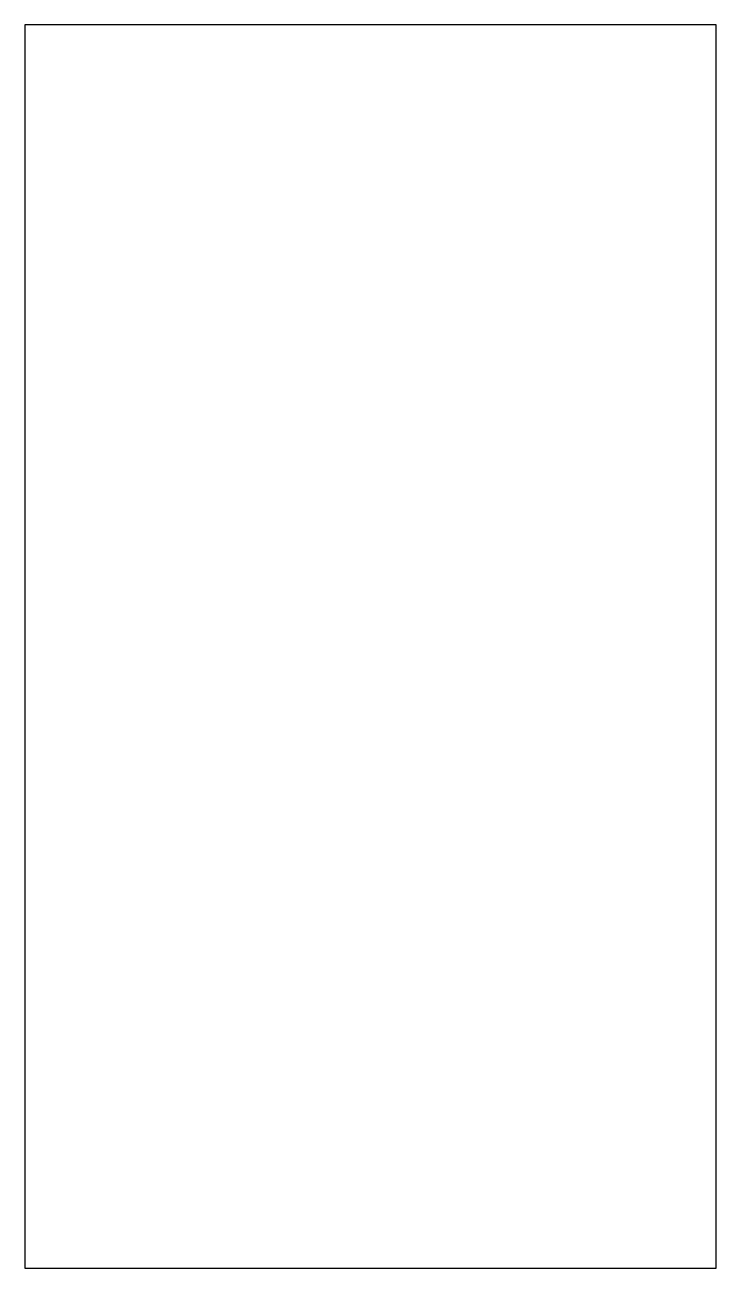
# Model space of a CAD drawing. Header units: millimetres. Extents: x 108 to 223, y 247 to 454.
import ezdxf

# ---------------------------------------------------------------- set-up
doc = ezdxf.new("R2010")
doc.units = ezdxf.units.MM
doc.layers.get('0').update_dxf_attribs({"linetype": 'CONTINUOUS'})

msp = doc.modelspace()

# ---------------------------------------------------------------- linework, layer by layer
msp.add_lwpolyline([(223, 453.89), (108, 453.89), (108, 247.12), (223, 247.12)], close=True)

doc.saveas('drawing.dxf')
